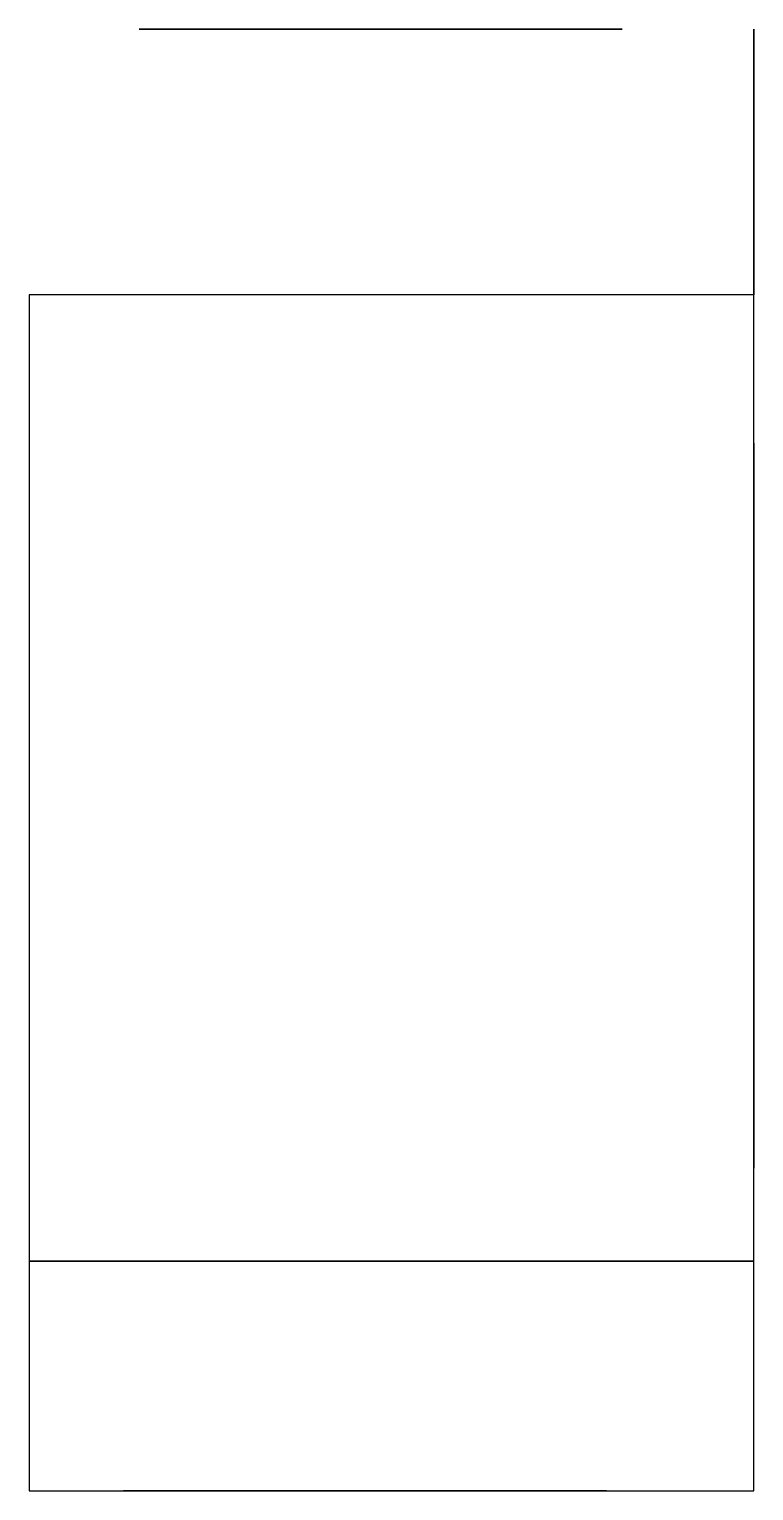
# Model space of a CAD drawing. Header units: millimetres. Extents: x 3536.8 to 3566.8, y 23490.5 to 23551.
import ezdxf

# ---------------------------------------------------------------- set-up
doc = ezdxf.new("R2010")
doc.units = ezdxf.units.MM
doc.header["$LTSCALE"] = 0.5

msp = doc.modelspace()

# ---------------------------------------------------------------- linework, layer by layer
at = {"extrusion": (0, -1, 0)}
for points, elevation in [([(3541.402, 0), (3561.402, 0), (3561.402, 5), (3541.402, 5)], -23551), ([(3540.751, 0), (3560.751, 0), (3560.751, 8), (3540.751, 8)], -23490.5)]:
    msp.add_lwpolyline(points, close=True, dxfattribs=dict(at, elevation=elevation))
at = {"extrusion": (1, 0, 0), "elevation": 3566.848}
for points in [[(23540, 0), (23551, 0), (23551, 5), (23540, 5)], [(23503.859, 0), (23533.859, 0), (23533.859, 20), (23503.859, 20)]]:
    msp.add_lwpolyline(points, close=True, dxfattribs=at)
for points in [[(3536.848, 23500), (3566.848, 23500), (3566.848, 23540), (3536.848, 23540)], [(3566.848, 23500), (3536.848, 23500), (3536.848, 23490.5), (3566.848, 23490.5)]]:
    msp.add_lwpolyline(points, close=True)

doc.saveas('drawing.dxf')
